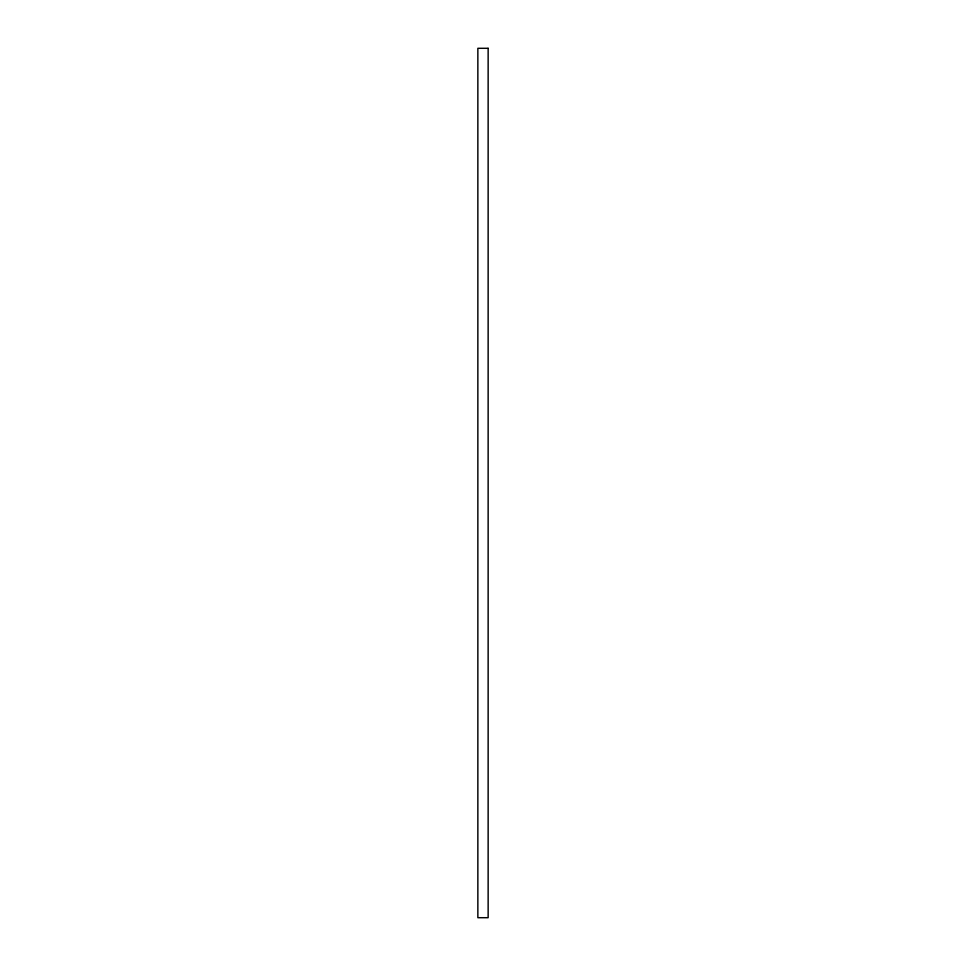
<?xml version="1.0" encoding="UTF-8"?>
<svg xmlns="http://www.w3.org/2000/svg" width="966" height="966" viewBox="0 0 966 966"><rect width="100%" height="100%" fill="white"/><g stroke="black" fill="none" stroke-linecap="round" stroke-linejoin="round"><path stroke-width="1.45" d="M488.144 48.3L477.856 48.3L477.856 917.7L488.144 917.7L488.144 48.3"/></g></svg>
